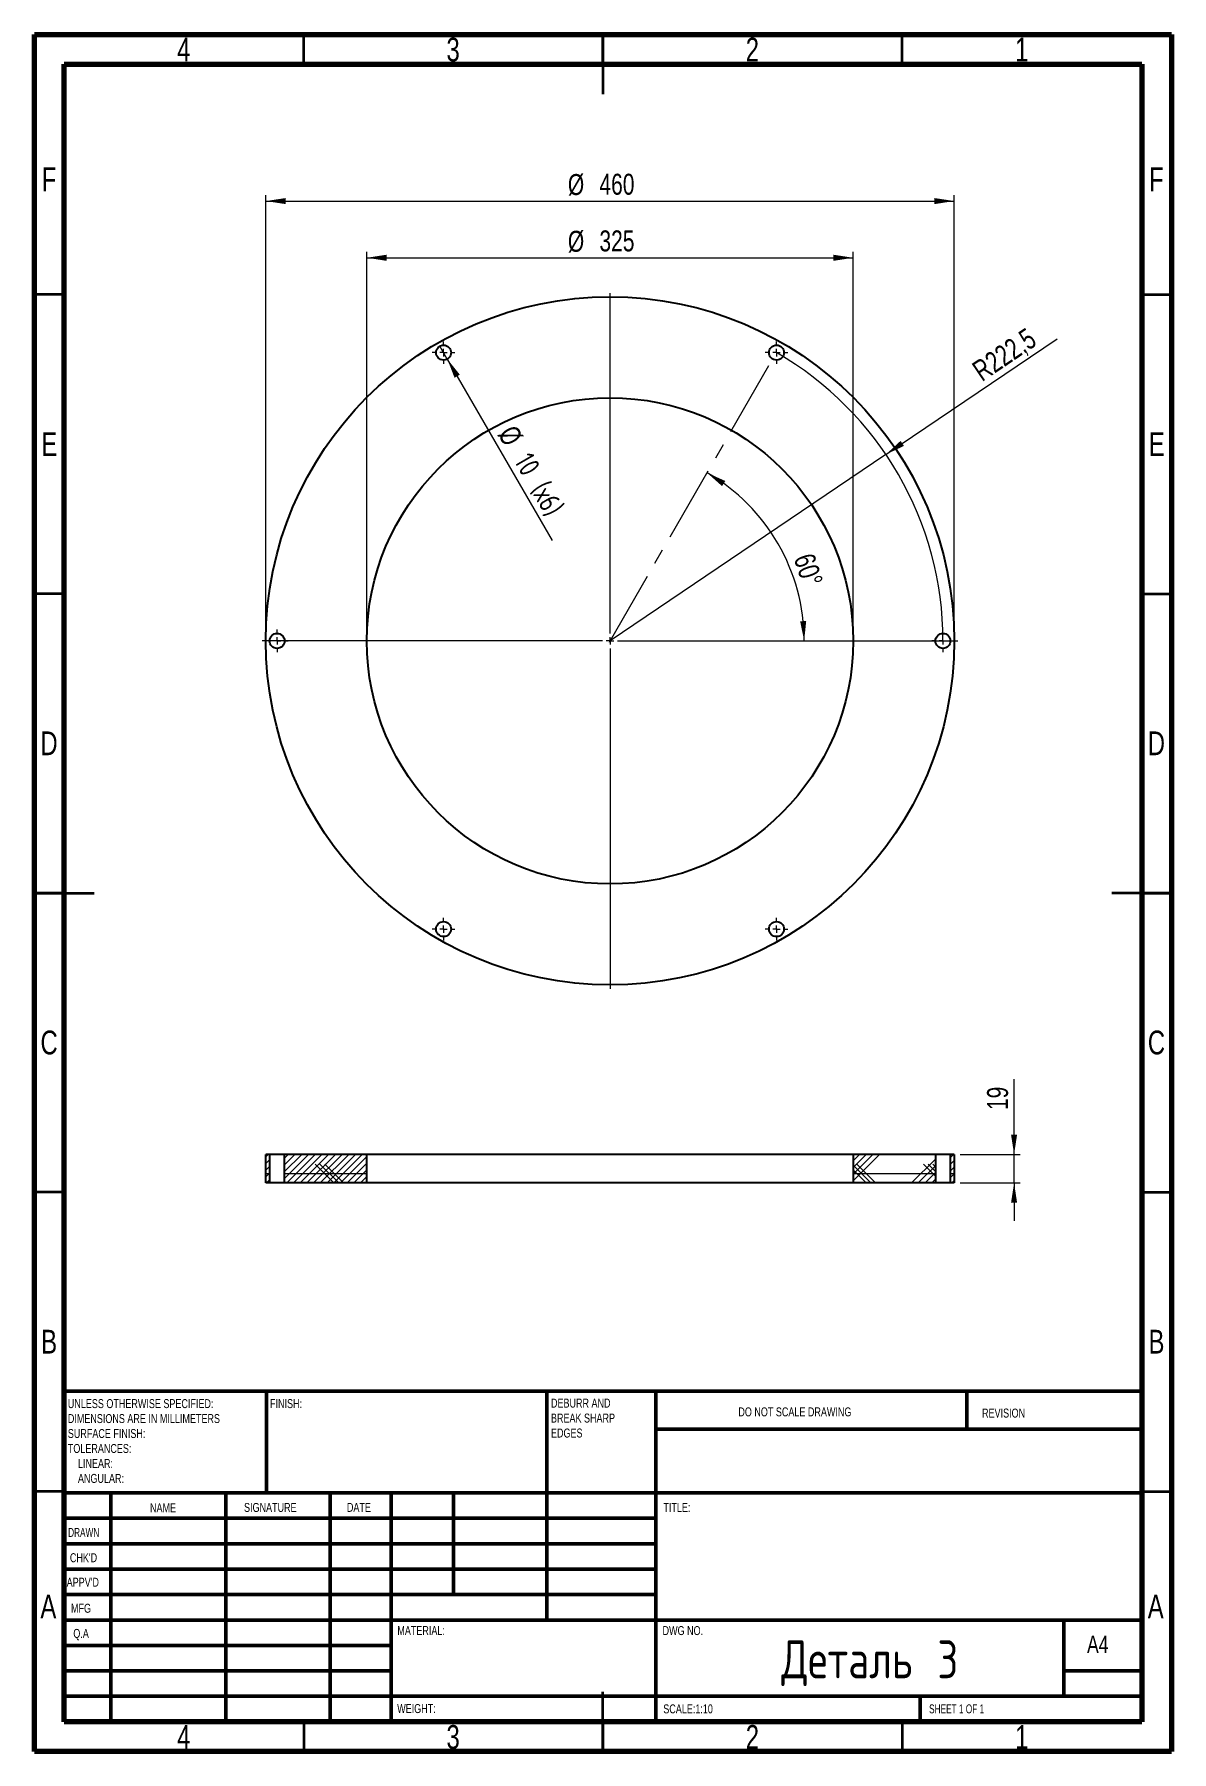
# Model space of a CAD drawing. Header units: millimetres. Extents: x 15 to 205, y 5 to 292.
import ezdxf

# ---------------------------------------------------------------- set-up
doc = ezdxf.new("R2010")
doc.units = ezdxf.units.MM
doc.linetypes.add('CENTERX2', pattern=[20.32, 12.7, -2.54, 2.54, -2.54])
doc.styles.add('SLDTEXTSTYLE0', font='TXT', dxfattribs={"width": 0.75})
doc.styles.add('SLDTEXTSTYLE1', font='TXT', dxfattribs={"width": 0.686449})
doc.styles.add('SLDTEXTSTYLE2', font='TXT', dxfattribs={"width": 0.6875})
doc.styles.add('SLDTEXTSTYLE3', font='TXT', dxfattribs={"width": 0.75, "bigfont": 'bigfont'})
doc.dimstyles.new('SLDDIMSTYLE0', dxfattribs={"dimtxt": 3.5, "dimasz": 3.302, "dimexe": 0, "dimexo": 0.0625, "dimgap": 0.875, "dimtad": 1, "dimdec": 1, "dimlfac": 4, "dimrnd": 1e-09, "dimzin": 12, "dimdsep": 46, "dimtxsty": 'SLDTEXTSTYLE0', "dimsah": 1, "dimcen": 0, "dimadec": 0, "dimazin": 3, "dimtfac": 1, "dimtdec": 1, "dimtofl": 0, "dimtmove": 0, "dimatfit": 3, "dimfxl": 1, "dimfrac": 2, "dimtolj": 1, "dimtzin": 12, "dimarcsym": 0})
doc.dimstyles.new('SLDDIMSTYLE1', dxfattribs={"dimtxt": 3.5, "dimasz": 3.302, "dimexe": 0, "dimexo": 0.0625, "dimgap": 0.875, "dimtad": 1, "dimdec": 4, "dimlfac": 4, "dimzin": 12, "dimdsep": 46, "dimtxsty": 'SLDTEXTSTYLE0', "dimsah": 1, "dimcen": 0.09, "dimazin": 3, "dimtfac": 1, "dimtofl": 0, "dimtmove": 0, "dimatfit": 3, "dimfxl": 1, "dimfrac": 2, "dimtolj": 1, "dimtzin": 12, "dimarcsym": 0})
doc.dimstyles.new('SLDDIMSTYLE2', dxfattribs={"dimtxt": 3.5, "dimasz": 3.302, "dimexe": 0, "dimexo": 0.0625, "dimgap": 0.875, "dimtad": 1, "dimdec": 0, "dimlfac": 4, "dimrnd": 1e-09, "dimzin": 12, "dimdsep": 46, "dimtxsty": 'SLDTEXTSTYLE0', "dimsah": 1, "dimcen": 0.09, "dimadec": 0, "dimazin": 3, "dimtfac": 1, "dimtdec": 0, "dimtofl": 0, "dimtmove": 0, "dimatfit": 3, "dimfxl": 1, "dimfrac": 2, "dimtolj": 1, "dimtzin": 12, "dimarcsym": 0})
doc.dimstyles.new('SLDDIMSTYLE3', dxfattribs={"dimtxt": 3.5, "dimasz": 3.302, "dimexe": 0, "dimexo": 0.0625, "dimgap": 0.875, "dimtad": 1, "dimdec": 0, "dimlfac": 4, "dimrnd": 1e-09, "dimzin": 12, "dimdsep": 46, "dimtxsty": 'SLDTEXTSTYLE0', "dimblk1": 'NONE', "dimsah": 1, "dimcen": 0, "dimadec": 0, "dimazin": 3, "dimtfac": 1, "dimtdec": 0, "dimtmove": 0, "dimatfit": 3, "dimldrblk": 'NONE', "dimfxl": 1, "dimfrac": 2, "dimtolj": 1, "dimtzin": 12, "dimarcsym": 0})
doc.dimstyles.new('SLDDIMSTYLE4', dxfattribs={"dimtxt": 3.5, "dimasz": 3.302, "dimexe": 0, "dimexo": 0.0625, "dimgap": 0.875, "dimtad": 1, "dimdec": 0, "dimlfac": 4, "dimrnd": 1e-09, "dimzin": 12, "dimdsep": 46, "dimtxsty": 'SLDTEXTSTYLE0', "dimsah": 1, "dimcen": 0.09, "dimadec": 0, "dimazin": 3, "dimtfac": 1, "dimtdec": 0, "dimtmove": 0, "dimatfit": 0, "dimfxl": 1, "dimfrac": 2, "dimtolj": 1, "dimtzin": 12, "dimarcsym": 0})
pattern_1 = [(0, (0, 0), (0, 3.175), []), (135, (1.5875, -1.5875), (-6.35, -6.35), [4.49013, -4.49013]), (135, (2.381, -1.5875), (-6.35, -6.35), [4.49013, -4.49013]), (135, (3.175, -1.5875), (-6.35, -6.35), [4.49013, -4.49013])]

# ---------------------------------------------------------------- blocks, each defined once
blk = doc.blocks.new('SW_NOTE_0')
at = {"color": 0, "linetype": 'Continuous', "lineweight": 0, "char_height": 1.5, "attachment_point": 1, "style": 'SLDTEXTSTYLE0'}
for s, insert in [('UNLESS OTHERWISE SPECIFIED:', (0, 1.93)), ('DIMENSIONS ARE IN MILLIMETERS', (0, -0.57)), ('TOLERANCES:', (0, -5.57)), ('SURFACE FINISH:', (0, -3.07)), ('LINEAR:', (1.69, -8.07)), ('ANGULAR:', (1.69, -10.57))]:
    blk.add_mtext(s, dxfattribs=dict(at, insert=insert))
blk = doc.blocks.new('SW_NOTE_0_1')
at = {"color": 0, "linetype": 'Continuous', "lineweight": 0, "char_height": 1.5, "attachment_point": 1, "style": 'SLDTEXTSTYLE0'}
for s, insert in [('DEBURR AND', (0, 1.93)), ('BREAK SHARP', (0, -0.57)), ('EDGES', (0, -3.07))]:
    blk.add_mtext(s, dxfattribs=dict(at, insert=insert))
blk = doc.blocks.new('_D')
at = {"color": 7, "linetype": 'Continuous', "lineweight": 0}
for q in [(185.87, 241.14), (111.18, 190.64)]:
    blk.add_line((157.26, 221.79), q, dxfattribs=at)
at = {"color": 7, "linetype": 'Continuous', "lineweight": 18}
blk.add_solid([(157.26, 221.79), (160.28, 223.22), (159.71, 224.06)], dxfattribs=at)
at = {"color": 7, "linetype": 'Continuous', "lineweight": 18, "insert": (171.36, 236.77), "char_height": 3.5, "attachment_point": 1, "rotation": 34.0615, "style": 'SLDTEXTSTYLE0'}
blk.add_mtext('R222,5', dxfattribs=at)
blk = doc.blocks.new('_D_1')
at = {"color": 7, "linetype": 'Continuous', "lineweight": 18}
blk.add_arc((111.18, 190.64), 32.43, 0, 60, dxfattribs=at)
for points in [[(127.39, 218.72), (129.89, 216.5), (130.44, 217.35)], [(143.61, 190.64), (143.95, 193.96), (142.93, 193.91)]]:
    blk.add_solid(points, dxfattribs=at)
at = {"color": 7, "linetype": 'Continuous', "lineweight": 18, "insert": (145.15, 205.56), "char_height": 3.5, "attachment_point": 1, "rotation": 288.2719, "style": 'SLDTEXTSTYLE0'}
blk.add_mtext('60°', dxfattribs=at)
blk = doc.blocks.new('_D_2')
at = {"color": 7, "linetype": 'Continuous', "lineweight": 0}
for p, q in [((53.68, 191.64), (53.68, 265.14)), ((53.68, 264.14), (168.68, 264.14)), ((168.68, 191.64), (168.68, 265.14))]:
    blk.add_line(p, q, dxfattribs=at)
at = {"color": 7, "linetype": 'Continuous', "lineweight": 18}
for points in [[(53.68, 264.14), (56.98, 263.63), (56.98, 264.64)], [(168.68, 264.14), (165.37, 264.64), (165.37, 263.63)]]:
    blk.add_solid(points, dxfattribs=at)
at = {"color": 7, "linetype": 'Continuous', "lineweight": 18, "char_height": 3.5, "attachment_point": 1, "style": 'SLDTEXTSTYLE0'}
for s, insert in [('%%c', (104.13, 268.65)), ('460', (109.4, 268.7))]:
    blk.add_mtext(s, dxfattribs=dict(at, insert=insert))
blk = doc.blocks.new('_D_3')
at = {"color": 7, "linetype": 'Continuous', "lineweight": 0}
for p, q in [((70.55, 191.64), (70.55, 255.66)), ((151.8, 191.64), (151.8, 255.66)), ((70.55, 254.66), (151.8, 254.66))]:
    blk.add_line(p, q, dxfattribs=at)
at = {"color": 7, "linetype": 'Continuous', "lineweight": 18}
for points in [[(70.55, 254.66), (73.85, 254.15), (73.85, 255.17)], [(151.8, 254.66), (148.5, 255.17), (148.5, 254.15)]]:
    blk.add_solid(points, dxfattribs=at)
at = {"color": 7, "linetype": 'Continuous', "lineweight": 18, "char_height": 3.5, "attachment_point": 1, "style": 'SLDTEXTSTYLE0'}
for s, insert in [('%%c', (104.13, 259.17)), ('325', (109.4, 259.23))]:
    blk.add_mtext(s, dxfattribs=dict(at, insert=insert))
blk = doc.blocks.new('_D_4')
at = {"color": 7, "linetype": 'Continuous', "lineweight": 0}
for q in [(82.74, 239.89), (101.49, 207.41)]:
    blk.add_line((83.99, 237.73), q, dxfattribs=at)
at = {"color": 7, "linetype": 'Continuous', "lineweight": 18}
blk.add_solid([(83.99, 237.73), (85.2, 234.61), (86.08, 235.12)], dxfattribs=at)
at = {"color": 7, "linetype": 'Continuous', "lineweight": 18, "char_height": 3.5, "attachment_point": 1, "rotation": 300}
for s, insert, style in [('%%c', (95.38, 226.99), 'SLDTEXTSTYLE0'), ('10 (х6)', (98.06, 222.44), 'SLDTEXTSTYLE3')]:
    blk.add_mtext(s, dxfattribs=dict(at, insert=insert, style=style))
blk = doc.blocks.new('_None')
blk = doc.blocks.new('SW_CENTERMARKSYMBOL_0')
at = {"color": 0, "linetype": 'Continuous', "lineweight": 18}
for p, q in [((0, 1.25), (0, 58.125)), ((-1.25, 0), (-58.125, 0)), ((0, 0), (-0.625, 0)), ((0, 0), (0, 0.625)), ((0, 0), (0, -0.625)), ((0, 0), (0.625, 0)), ((1.25, 0), (58.125, 0)), ((0, -1.25), (0, -58.125))]:
    blk.add_line(p, q, dxfattribs=at)
blk = doc.blocks.new('SW_CENTERMARKSYMBOL_1')
at = {"color": 0, "linetype": 'Continuous', "lineweight": 18}
for p, q in [((-1.25, 0), (-1.875, 0)), ((0, 0), (-0.625, 0)), ((0, 1.25), (0, 1.875)), ((0, 0), (0, 0.625)), ((0, 0), (0, -0.625)), ((0, 0), (0.625, 0)), ((1.25, 0), (1.875, 0)), ((0, -1.25), (0, -1.875))]:
    blk.add_line(p, q, dxfattribs=at)
blk = doc.blocks.new('SW_CENTERMARKSYMBOL_2')
at = {"color": 0, "linetype": 'Continuous', "lineweight": 18}
for p, q in [((-1.25, 0), (-1.875, 0)), ((0, 0), (-0.625, 0)), ((0, 1.25), (0, 1.875)), ((0, 0), (0, 0.625)), ((0, 0), (0, -0.625)), ((0, 0), (0.625, 0)), ((1.25, 0), (1.875, 0)), ((0, -1.25), (0, -1.875))]:
    blk.add_line(p, q, dxfattribs=at)
blk = doc.blocks.new('SW_CENTERMARKSYMBOL_3')
at = {"color": 0, "linetype": 'Continuous', "lineweight": 18}
for p, q in [((-1.25, 0), (-1.875, 0)), ((0, 0), (-0.625, 0)), ((0, 1.25), (0, 1.875)), ((0, 0), (0, 0.625)), ((0, 0), (0, -0.625)), ((0, 0), (0.625, 0)), ((1.25, 0), (1.875, 0)), ((0, -1.25), (0, -1.875))]:
    blk.add_line(p, q, dxfattribs=at)
blk = doc.blocks.new('SW_CENTERMARKSYMBOL_4')
at = {"color": 0, "linetype": 'Continuous', "lineweight": 18}
for p, q in [((-1.25, 0), (-1.875, 0)), ((0, 0), (-0.625, 0)), ((0, 1.25), (0, 1.875)), ((0, 0), (0, 0.625)), ((0, 0), (0, -0.625)), ((0, 0), (0.625, 0)), ((1.25, 0), (1.875, 0)), ((0, -1.25), (0, -1.875))]:
    blk.add_line(p, q, dxfattribs=at)
blk = doc.blocks.new('SW_CENTERMARKSYMBOL_5')
at = {"color": 0, "linetype": 'Continuous', "lineweight": 18}
for p, q in [((-1.25, 0), (-1.875, 0)), ((0, 0), (-0.625, 0)), ((0, 1.25), (0, 1.875)), ((0, 0), (0, 0.625)), ((0, 0), (0, -0.625)), ((0, 0), (0.625, 0)), ((1.25, 0), (1.875, 0)), ((0, -1.25), (0, -1.875))]:
    blk.add_line(p, q, dxfattribs=at)
blk = doc.blocks.new('SW_CENTERMARKSYMBOL_6')
at = {"color": 0, "linetype": 'Continuous', "lineweight": 18}
for p, q in [((-1.25, 0), (-1.875, 0)), ((0, 0), (-0.625, 0)), ((0, 1.25), (0, 1.875)), ((0, 0), (0, 0.625)), ((0, 0), (0, -0.625)), ((0, 0), (0.625, 0)), ((1.25, 0), (1.875, 0)), ((0, -1.25), (0, -1.875))]:
    blk.add_line(p, q, dxfattribs=at)
blk = doc.blocks.new('SW_HATCH_0')
at = {"color": 0, "linetype": 'Continuous', "lineweight": 0}
for p, q in [((0, 0), (-0.5, -0.5)), ((0.12, -1), (-0.5, -1.63)), ((0.12, -2.12), (-0.5, -2.75)), ((0.12, -3.25), (-0.5, -3.87)), ((0.12, -4.37), (-0.26, -4.75))]:
    blk.add_line(p, q, dxfattribs=at)
blk = doc.blocks.new('SW_HATCH_1')
at = {"color": 0, "linetype": 'Continuous', "lineweight": 0}
for p, q in [((0, 0), (-0.62, -0.62)), ((1.12, 0), (-0.62, -1.75)), ((2.25, 0), (-0.62, -2.87)), ((3.37, 0), (-0.62, -3.99)), ((4.49, 0), (-0.26, -4.75)), ((5.61, 0), (0.86, -4.75)), ((6.74, 0), (1.99, -4.75)), ((7.86, 0), (3.11, -4.75)), ((8.98, 0), (4.23, -4.75)), ((10.1, 0), (5.35, -4.75)), ((11.23, 0), (6.48, -4.75)), ((12.35, 0), (7.6, -4.75)), ((13.13, -0.34), (8.72, -4.75)), ((13.13, -1.47), (9.84, -4.75)), ((13.13, -2.59), (10.97, -4.75)), ((13.13, -3.71), (12.09, -4.75))]:
    blk.add_line(p, q, dxfattribs=at)
blk = doc.blocks.new('SW_HATCH_2')
at = {"color": 0, "linetype": 'Continuous', "lineweight": 0}
for p, q in [((0, 0), (-1.04, -1.04)), ((1.12, 0), (-1.04, -2.16)), ((2.25, 0), (-1.04, -3.28)), ((3.37, 0), (-1.04, -4.41)), ((12.71, -0.76), (8.72, -4.75)), ((12.71, -1.88), (9.84, -4.75)), ((12.71, -3), (10.97, -4.75)), ((12.71, -4.13), (12.09, -4.75))]:
    blk.add_line(p, q, dxfattribs=at)
blk = doc.blocks.new('SW_HATCH_4')
at = {"color": 0, "linetype": 'Continuous', "lineweight": 0}
for p, q in [((0, 0), (-0.38, -0.38)), ((0.24, -0.88), (-0.38, -1.5)), ((0.24, -2), (-0.38, -2.63)), ((0.24, -3.12), (-0.38, -3.75)), ((0.24, -4.25), (-0.26, -4.75))]:
    blk.add_line(p, q, dxfattribs=at)
blk = doc.blocks.new('_D_5')
at = {"color": 7, "linetype": 'Continuous', "lineweight": 0}
for p, q in [((178.68, 104.8), (178.68, 117.39)), ((169.68, 104.8), (179.68, 104.8)), ((178.68, 100.05), (178.68, 104.8)), ((169.68, 100.05), (179.68, 100.05)), ((178.68, 100.05), (178.68, 93.7))]:
    blk.add_line(p, q, dxfattribs=at)
at = {"color": 7, "linetype": 'Continuous', "lineweight": 18}
for points in [[(178.68, 104.8), (179.18, 108.11), (178.17, 108.11)], [(178.68, 100.05), (178.17, 96.75), (179.18, 96.75)]]:
    blk.add_solid(points, dxfattribs=at)
at = {"color": 7, "linetype": 'Continuous', "lineweight": 18, "insert": (174.16, 112.22), "char_height": 3.5, "attachment_point": 1, "rotation": 90, "style": 'SLDTEXTSTYLE0'}
blk.add_mtext('19', dxfattribs=at)

msp = doc.modelspace()

# ---------------------------------------------------------------- hatches: boundary and pattern name
at = {"linetype": 'Continuous', "lineweight": 18}
h = msp.add_hatch(dxfattribs=at)
h.set_pattern_fill('CORK', style=0)
h.set_pattern_definition(pattern_1)
h.paths.add_polyline_path([(53.675036, 100.053823), (54.300036, 100.053823), (54.300036, 104.803823), (53.675036, 104.803823)], flags=0)
h = msp.add_hatch(dxfattribs=at)
h.set_pattern_fill('CORK', style=0)
h.set_pattern_definition(pattern_1)
h.paths.add_polyline_path([(70.550036, 100.053823), (70.550036, 104.803823), (56.800036, 104.803823), (56.800036, 100.053823)], flags=0)
h = msp.add_hatch(dxfattribs=at)
h.set_pattern_fill('CORK', style=0)
h.set_pattern_definition(pattern_1)
h.paths.add_polyline_path([(151.800036, 104.803823), (151.800036, 100.053823), (165.550036, 100.053823), (165.550036, 104.803823)], flags=0)
h = msp.add_hatch(dxfattribs=at)
h.set_pattern_fill('CORK', style=0)
h.set_pattern_definition(pattern_1)
h.paths.add_polyline_path([(168.675036, 104.803823), (168.050036, 104.803823), (168.050036, 100.053823), (168.675036, 100.053823)], flags=0)

# ---------------------------------------------------------------- linework, layer by layer
at = {"color": 7, "linetype": 'Continuous', "lineweight": 70}
for p, q in [((15, 5), (15, 292)), ((15, 292), (205, 292)), ((205, 292), (205, 5)), ((20, 10), (20, 287)), ((20, 287), (200, 287)), ((200, 287), (200, 10)), ((200, 10), (20, 10)), ((205, 5), (15, 5))]:
    msp.add_line(p, q, dxfattribs=at)
at = {"color": 7, "linetype": 'Continuous', "lineweight": 35}
for p, q in [((60, 287), (60, 292)), ((110, 292), (110, 282)), ((110, 287), (110, 292)), ((160, 287), (160, 292)), ((20, 248.5), (15, 248.5)), ((200, 248.5), (205, 248.5)), ((20, 198.5), (15, 198.5)), ((200, 198.5), (205, 198.5)), ((15, 148.5), (25, 148.5)), ((20, 148.5), (15, 148.5)), ((205, 148.5), (195, 148.5)), ((200, 148.5), (205, 148.5)), ((20, 98.5), (15, 98.5)), ((200, 98.5), (205, 98.5)), ((20, 48.5), (15, 48.5)), ((200, 48.5), (205, 48.5)), ((110, 5), (110, 15)), ((60, 10), (60, 5)), ((110, 10), (110, 5)), ((160, 10), (160, 5))]:
    msp.add_line(p, q, dxfattribs=at)
at = {"color": 7, "linetype": 'CENTERX2', "lineweight": 18}
msp.add_line((111.061766, 190.43935), (138.987536, 238.808203), dxfattribs=at)
at = {"color": 7, "linetype": 'Continuous', "lineweight": 25}
for p, q in [((53.675036, 100.053823), (53.675036, 104.803823)), ((54.300036, 104.803823), (53.675036, 104.803823)), ((54.300036, 104.803823), (54.300036, 100.053823)), ((56.800036, 104.803823), (54.300036, 104.803823)), ((56.800036, 100.053823), (56.800036, 104.803823)), ((70.550036, 104.803823), (56.800036, 104.803823)), ((70.550036, 100.053823), (70.550036, 104.803823)), ((151.800036, 104.803823), (70.550036, 104.803823)), ((151.800036, 104.803823), (151.800036, 100.053823)), ((165.550036, 104.803823), (151.800036, 104.803823)), ((165.550036, 104.803823), (165.550036, 100.053823)), ((168.050036, 104.803823), (165.550036, 104.803823)), ((168.050036, 100.053823), (168.050036, 104.803823)), ((168.675036, 104.803823), (168.050036, 104.803823)), ((168.675036, 104.803823), (168.675036, 100.053823)), ((54.300036, 100.053823), (53.675036, 100.053823)), ((56.800036, 100.053823), (54.300036, 100.053823)), ((70.550036, 100.053823), (56.800036, 100.053823)), ((151.800036, 100.053823), (70.550036, 100.053823)), ((165.550036, 100.053823), (151.800036, 100.053823)), ((168.050036, 100.053823), (165.550036, 100.053823)), ((168.675036, 100.053823), (168.050036, 100.053823))]:
    msp.add_line(p, q, dxfattribs=at)
at = {"color": 7, "linetype": 'Continuous', "lineweight": 50}
for p, q in [((20, 65.25), (200, 65.25)), ((20, 65.25), (20, 10)), ((53.8, 48.25), (53.8, 65.25)), ((100.6, 65.25), (100.6, 27)), ((118.8, 65.25), (118.8, 10)), ((170.8, 58.875), (170.8, 65.25)), ((200, 58.875), (118.8, 58.875)), ((200, 48.25), (20, 48.25)), ((27.8, 48.25), (27.8, 10)), ((46.990952, 48.25), (46.990952, 10)), ((64.398926, 48.25), (64.398926, 10)), ((74.6, 10), (74.6, 48.25)), ((85, 31.25), (85, 48.25)), ((118.8, 44), (20, 44)), ((118.8, 39.75), (20, 39.75)), ((118.8, 35.5), (20, 35.5)), ((118.8, 31.25), (20, 31.25)), ((74.6, 27), (20, 27)), ((74.6, 27), (200, 27)), ((187, 14.25), (187, 27)), ((74.6, 22.749928), (20, 22.749928)), ((74.6, 18.5), (20, 18.5)), ((200, 18.5), (187, 18.5)), ((20, 14.25), (200, 14.25)), ((163, 10), (163, 14.25))]:
    msp.add_line(p, q, dxfattribs=at)
at = {"color": 7, "linetype": 'Continuous', "lineweight": 25}
for centre, radius in [((111.175036, 190.63554), 57.5), ((83.362536, 238.808203), 1.25), ((138.987536, 238.808203), 1.25), ((111.175036, 190.63554), 40.625), ((55.550036, 190.63554), 1.25), ((166.800036, 190.63554), 1.25), ((83.362536, 142.462876), 1.25), ((138.987536, 142.462876), 1.25)]:
    msp.add_circle(centre, radius, dxfattribs=at)
at = {"color": 7, "linetype": 'Continuous', "lineweight": 18}
msp.add_arc((111.175036, 190.63554), 55.625, 0, 60, dxfattribs=at)

# ---------------------------------------------------------------- block references
at = {"color": 7, "linetype": 'Continuous', "lineweight": 0}
for name, p in [('SW_CENTERMARKSYMBOL_0', (111.175036, 190.63554)), ('SW_CENTERMARKSYMBOL_1', (83.362536, 238.808203)), ('SW_CENTERMARKSYMBOL_4', (138.987536, 238.808203)), ('SW_CENTERMARKSYMBOL_5', (55.550036, 190.63554)), ('SW_CENTERMARKSYMBOL_3', (166.800036, 190.63554)), ('SW_CENTERMARKSYMBOL_2', (83.362536, 142.462876)), ('SW_CENTERMARKSYMBOL_6', (138.987536, 142.462876)), ('SW_HATCH_4', (54.055839, 104.803823)), ('SW_HATCH_1', (57.423435, 104.803823)), ('SW_HATCH_2', (152.838657, 104.803823)), ('SW_HATCH_0', (168.554105, 104.803823)), ('SW_NOTE_0', (20.593669, 61.98737)), ('SW_NOTE_0_1', (101.309216, 62.06949))]:
    msp.add_blockref(name, p, dxfattribs=at)

# ---------------------------------------------------------------- texts
for s, insert, char_height, attachment_point, style in [('4', (39.960037, 291.441827), 3.96875, 2, 'SLDTEXTSTYLE0'), ('3', (84.960037, 291.441827), 3.96875, 2, 'SLDTEXTSTYLE0'), ('2', (134.960037, 291.441827), 3.96875, 2, 'SLDTEXTSTYLE0'), ('1', (179.960037, 291.441827), 3.96875, 2, 'SLDTEXTSTYLE0'), ('F', (17.45774, 269.751779), 3.96875, 2, 'SLDTEXTSTYLE0'), ('F', (202.45774, 269.751779), 3.96875, 2, 'SLDTEXTSTYLE0'), ('E', (17.507809, 225.501779), 3.96875, 2, 'SLDTEXTSTYLE0'), ('E', (202.507809, 225.501779), 3.96875, 2, 'SLDTEXTSTYLE0'), ('D', (17.452687, 175.501779), 3.96875, 2, 'SLDTEXTSTYLE0'), ('D', (202.452687, 175.501779), 3.96875, 2, 'SLDTEXTSTYLE0'), ('C', (17.458659, 125.501779), 3.96875, 2, 'SLDTEXTSTYLE0'), ('C', (202.458659, 125.501779), 3.96875, 2, 'SLDTEXTSTYLE0'), ('B', (17.470602, 75.501779), 3.96875, 2, 'SLDTEXTSTYLE0'), ('B', (202.470602, 75.501779), 3.96875, 2, 'SLDTEXTSTYLE0'), ('FINISH:', (54.371292, 63.919272), 1.5, 1, 'SLDTEXTSTYLE0'), ('DO NOT SCALE DRAWING', (132.614641, 62.532994), 1.5, 1, 'SLDTEXTSTYLE0'), ('REVISION', (173.327582, 62.334909), 1.5, 1, 'SLDTEXTSTYLE0'), ('NAME', (34.322239, 46.501483), 1.5, 1, 'SLDTEXTSTYLE0'), ('SIGNATURE', (50.033588, 46.561756), 1.5, 1, 'SLDTEXTSTYLE0'), ('DATE', (67.214702, 46.576179), 1.5, 1, 'SLDTEXTSTYLE0'), ('TITLE:', (120.090161, 46.576179), 1.5, 1, 'SLDTEXTSTYLE0'), ('DRAWN', (20.643363, 42.384781), 1.5, 1, 'SLDTEXTSTYLE1'), ("CHK'D", (20.939222, 38.161853), 1.5, 1, 'SLDTEXTSTYLE0'), ("APPV'D", (20.401722, 34.065867), 1.5, 1, 'SLDTEXTSTYLE0'), ('A', (17.339688, 31.251779), 3.96875, 2, 'SLDTEXTSTYLE0'), ('MFG', (21.124011, 29.715784), 1.5, 1, 'SLDTEXTSTYLE0'), ('A', (202.339688, 31.251779), 3.96875, 2, 'SLDTEXTSTYLE0'), ('MATERIAL:', (75.645862, 25.986056), 1.5, 1, 'SLDTEXTSTYLE0'), ('DWG NO.', (119.953002, 25.986056), 1.5, 1, 'SLDTEXTSTYLE0'), ('Q.A', (21.509037, 25.504662), 1.5, 1, 'SLDTEXTSTYLE0'), ('Деталь 3', (154.569341, 23.606911), 6.35, 2, 'SLDTEXTSTYLE3'), ('A4', (190.871156, 24.406389), 2.9104167, 1, 'SLDTEXTSTYLE0'), ('WEIGHT:', (75.617811, 12.949312), 1.4986, 1, 'SLDTEXTSTYLE0'), ('SCALE:1:10', (120.073966, 12.900087), 1.5, 1, 'SLDTEXTSTYLE0'), ('SHEET 1 OF 1', (164.478294, 12.900087), 1.5, 1, 'SLDTEXTSTYLE2'), ('4', (39.960037, 9.441827), 3.96875, 2, 'SLDTEXTSTYLE0'), ('3', (84.960037, 9.441827), 3.96875, 2, 'SLDTEXTSTYLE0'), ('2', (134.960037, 9.441827), 3.96875, 2, 'SLDTEXTSTYLE0'), ('1', (179.960037, 9.441827), 3.96875, 2, 'SLDTEXTSTYLE0')]:
    msp.add_mtext(s, dxfattribs=dict(at, insert=insert, char_height=char_height, attachment_point=attachment_point, style=style))

# ---------------------------------------------------------------- dimensions: what is measured, and where the dimension line sits
at = {"color": 7, "linetype": 'Continuous', "lineweight": 18}
for base, p1, p2, picture, middle in [((168.675036, 264.13554), (53.675036, 190.63554), (168.675036, 190.63554), '_D_2', (110.644838, 264.13554)), ((151.800036, 254.660932), (70.550036, 190.63554), (151.800036, 190.63554), '_D_3', (110.644838, 254.660932))]:
    dim = msp.add_linear_dim(base=base, p1=p1, p2=p2, text='%%c<>', dimstyle='SLDDIMSTYLE2', dxfattribs=at)
    dim.commit()
    dim.dimension.update_dxf_attribs({"geometry": picture, "text_midpoint": middle, "dimtype": 160})
dim = msp.add_radius_dim(center=(111.175036, 190.63554), mpoint=(157.256838, 221.790124), dimstyle='SLDDIMSTYLE0', dxfattribs=at)
dim.commit()
dim.dimension.update_dxf_attribs({"geometry": '_D', "text_midpoint": (179.918962, 237.111338), "dimtype": 164})
dim = msp.add_angular_dim_2l(base=(139.2606, 206.850748), line1=((169.300036, 190.63554), (53.050036, 190.63554)), line2=((138.987536, 238.808203), (111.061766, 190.43935)), dimstyle='SLDDIMSTYLE1', dxfattribs=at)
dim.commit()
dim.dimension.update_dxf_attribs({"geometry": '_D_1', "text_midpoint": (141.97029, 200.803344), "dimtype": 162})
dim = msp.add_diameter_dim_2p(p1=(82.737536, 239.890734), p2=(83.987536, 237.725671), dimstyle='SLDDIMSTYLE3', dxfattribs=at)
dim.commit()
dim.dimension.update_dxf_attribs({"geometry": '_D_4', "text_midpoint": (96.561368, 215.947181), "dimtype": 163})
dim = msp.add_linear_dim(base=(178.675036, 104.803823), p1=(168.675036, 100.053823), p2=(168.675036, 104.803823), angle=90, dimstyle='SLDDIMSTYLE4', dxfattribs=at)
dim.commit()
dim.dimension.update_dxf_attribs({"geometry": '_D_5', "text_midpoint": (178.675036, 114.803823), "dimtype": 160})

doc.saveas('drawing.dxf')
